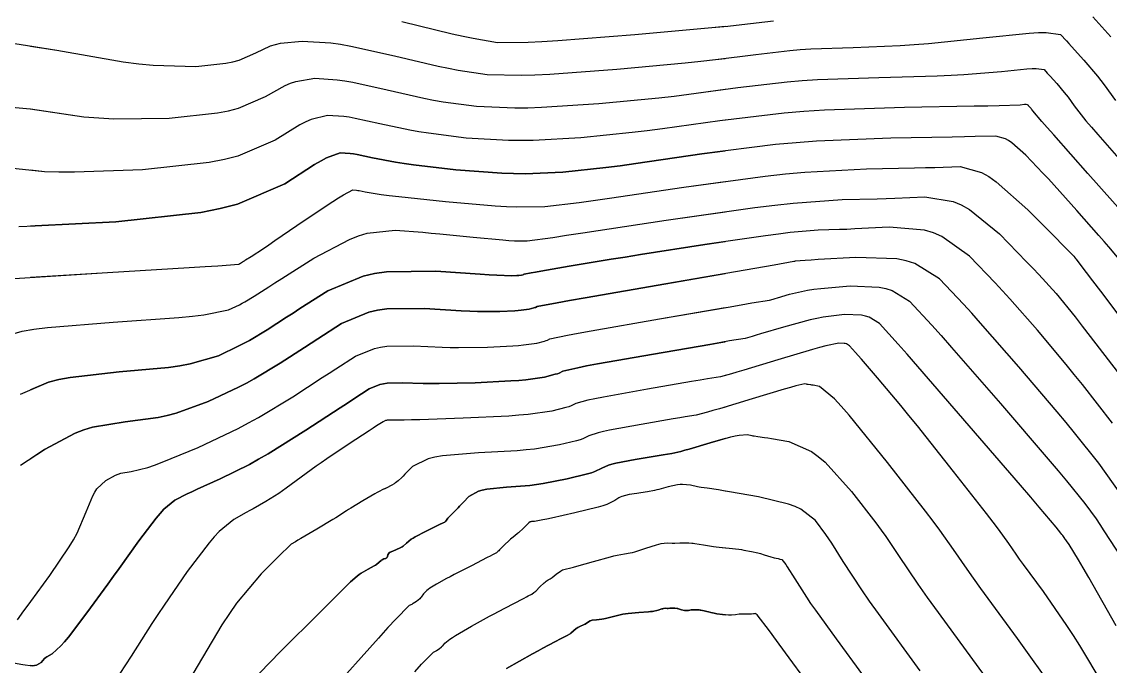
# Model space of a CAD drawing. Header units: metres. Extents: x 837117 to 838479, y 1189012 to 1191015.
# Drawn here: x 837824.3 to 837902.6, y 1190030.7 to 1190077 of the extents above; entities that cross this region are included whole.
import ezdxf

# ---------------------------------------------------------------- set-up
doc = ezdxf.new("R2010")
doc.units = ezdxf.units.M
doc.header["$LTSCALE"] = 0.3
doc.layers.add('COTAS 10', color=1, linetype='Continuous')
doc.layers.add('COTAS INT', color=252, linetype='Continuous')

msp = doc.modelspace()

# ---------------------------------------------------------------- linework, layer by layer
at = {"layer": 'COTAS 10'}
for points in [[(837824.923, 1190070.769), (837828.767, 1190070.205), (837829.849, 1190070.117), (837830.936, 1190070.059), (837834.899, 1190070.098), (837838.394, 1190070.479), (837839.185, 1190070.637), (837839.899, 1190070.817), (837841.841, 1190071.656), (837843.263, 1190072.457), (837843.65, 1190072.614), (837844.034, 1190072.742), (837845.394, 1190072.97), (837847.007, 1190072.868), (837847.549, 1190072.79), (837848.133, 1190072.689), (837850.59, 1190072.141), (837853.239, 1190071.539), (837853.944, 1190071.403), (837854.637, 1190071.281), (837857.037, 1190070.954), (837859.797, 1190070.839), (837860.717, 1190070.851), (837861.704, 1190070.882), (837865.83, 1190071.154), (837870.141, 1190071.57), (837871.244, 1190071.693), (837872.309, 1190071.819), (837875.83, 1190072.3), (837879.373, 1190072.716), (837880.452, 1190072.802), (837881.574, 1190072.875), (837885.98, 1190073.029), (837890.184, 1190073.138), (837891.178, 1190073.182), (837892.1, 1190073.232), (837894.814, 1190073.462), (837896.643, 1190073.647), (837897.005, 1190073.668), (837897.305, 1190073.676), (837897.868, 1190073.598), (837898.104, 1190073.343), (837898.197, 1190073.24), (837898.303, 1190073.123), (837898.788, 1190072.582), (837899.324, 1190071.952), (837899.462, 1190071.779), (837899.595, 1190071.607), (837900.038, 1190070.99), (837900.887, 1190069.918), (837901.276, 1190069.458), (837901.732, 1190068.928), (837903.934, 1190066.426)], [(837820.934, 1190071.14), (837824.899, 1190070.773), (837828.767, 1190070.205), (837829.849, 1190070.117), (837830.936, 1190070.059), (837834.899, 1190070.098), (837838.394, 1190070.479), (837839.185, 1190070.637), (837839.899, 1190070.817), (837841.841, 1190071.656), (837843.263, 1190072.457), (837843.65, 1190072.614), (837844.034, 1190072.742), (837845.394, 1190072.97), (837847.007, 1190072.868), (837847.549, 1190072.79), (837848.133, 1190072.689), (837850.59, 1190072.141), (837853.239, 1190071.539), (837853.944, 1190071.403), (837854.637, 1190071.281), (837857.037, 1190070.954), (837859.797, 1190070.839), (837860.717, 1190070.851), (837861.704, 1190070.882), (837865.83, 1190071.154), (837870.141, 1190071.57), (837871.244, 1190071.693), (837872.309, 1190071.819), (837874.923, 1190072.176)], [(837902.787, 1190048.158), (837900.632, 1190050.939), (837900.046, 1190051.673), (837899.464, 1190052.391), (837897.396, 1190054.853), (837895.406, 1190057.102), (837894.872, 1190057.687), (837894.345, 1190058.254), (837892.505, 1190060.166), (837890.527, 1190061.584), (837889.913, 1190061.841), (837889.271, 1190062.039), (837886.714, 1190062.263), (837884.262, 1190062.131), (837883.686, 1190062.104), (837883.154, 1190062.081), (837881.606, 1190062.035), (837879.59, 1190061.866), (837878.764, 1190061.766), (837877.822, 1190061.642), (837873.452, 1190061.005), (837868.835, 1190060.287), (837867.737, 1190060.113), (837866.717, 1190059.949), (837863.687, 1190059.446), (837861.658, 1190059.094), (837861.27, 1190059.025), (837860.957, 1190058.969), (837860.452, 1190058.872), (837860.415, 1190058.854), (837860.396, 1190058.848), (837860.374, 1190058.841), (837860.266, 1190058.814), (837860.08, 1190058.787), (837860.009, 1190058.781), (837859.93, 1190058.775), (837859.574, 1190058.758), (837858.485, 1190058.801), (837857.944, 1190058.834), (837857.298, 1190058.875), (837854.1, 1190059.098), (837850.55, 1190059.051), (837849.682, 1190058.922), (837848.863, 1190058.742), (837846.324, 1190057.674), (837844.309, 1190056.398), (837843.821, 1190056.086), (837843.363, 1190055.793), (837841.963, 1190054.887), (837840.693, 1190054.12), (837840.317, 1190053.915), (837839.93, 1190053.714), (837838.448, 1190053.013), (837836.411, 1190052.42), (837835.675, 1190052.286), (837834.865, 1190052.166), (837831.317, 1190051.843), (837827.774, 1190051.456), (837826.967, 1190051.296), (837826.234, 1190051.113), (837824.923, 1190050.559)], [(837824.217, 1190050.26), (837826.234, 1190051.113), (837826.967, 1190051.296), (837827.774, 1190051.456), (837831.317, 1190051.843), (837834.865, 1190052.166), (837835.675, 1190052.286), (837836.411, 1190052.42), (837838.448, 1190053.013), (837839.93, 1190053.714), (837840.317, 1190053.915), (837840.693, 1190054.12), (837841.963, 1190054.887), (837843.363, 1190055.793), (837843.821, 1190056.086), (837844.309, 1190056.398), (837846.324, 1190057.674), (837848.863, 1190058.742), (837849.682, 1190058.922), (837850.55, 1190059.051), (837854.1, 1190059.098), (837857.298, 1190058.875), (837857.944, 1190058.834), (837858.485, 1190058.801), (837859.574, 1190058.758), (837859.93, 1190058.775), (837860.009, 1190058.781), (837860.08, 1190058.787), (837860.266, 1190058.814), (837860.374, 1190058.841), (837860.396, 1190058.848), (837860.415, 1190058.854), (837860.452, 1190058.872), (837860.957, 1190058.969), (837861.27, 1190059.025), (837861.658, 1190059.094), (837863.687, 1190059.446), (837866.717, 1190059.949), (837867.737, 1190060.113), (837868.835, 1190060.287), (837873.452, 1190061.005), (837874.923, 1190061.219)], [(837898.681, 1190028.897), (837895.957, 1190032.665), (837893.326, 1190036.262), (837892.787, 1190037.011), (837892.33, 1190037.653), (837891.364, 1190039.076), (837890.373, 1190040.477), (837889.9, 1190041.105), (837889.341, 1190041.837), (837886.605, 1190045.345), (837883.847, 1190048.729), (837883.275, 1190049.383), (837882.785, 1190049.913), (837881.706, 1190050.808), (837881.255, 1190050.884), (837881.161, 1190050.9), (837881.081, 1190050.913), (837880.906, 1190050.939), (837880.814, 1190050.953), (837880.786, 1190050.958), (837880.757, 1190050.963), (837880.647, 1190050.987), (837879.996, 1190050.838), (837879.627, 1190050.734), (837879.176, 1190050.604), (837876.865, 1190049.909), (837874.516, 1190049.201), (837874.042, 1190049.062), (837873.644, 1190048.948), (837872.841, 1190048.745), (837872.049, 1190048.617), (837871.657, 1190048.552), (837871.191, 1190048.473), (837868.884, 1190048.077), (837866.606, 1190047.657), (837866.158, 1190047.562), (837865.788, 1190047.476), (837865.111, 1190047.244), (837864.69, 1190047.039), (837864.482, 1190046.971), (837864.234, 1190046.898), (837863.007, 1190046.592), (837861.209, 1190046.298), (837860.601, 1190046.233), (837859.945, 1190046.174), (837857.177, 1190046.022), (837854.575, 1190045.807), (837854.024, 1190045.709), (837853.545, 1190045.594), (837852.428, 1190045.042), (837851.878, 1190044.482), (837851.758, 1190044.362), (837851.651, 1190044.258), (837851.382, 1190044.009), (837851.205, 1190043.872), (837851.158, 1190043.839), (837851.111, 1190043.807), (837850.945, 1190043.708), (837850.79, 1190043.626), (837850.75, 1190043.604), (837850.712, 1190043.583), (837850.584, 1190043.514), (837850.483, 1190043.461), (837850.462, 1190043.451), (837850.443, 1190043.442), (837850.402, 1190043.428), (837850.369, 1190043.421), (837850.357, 1190043.417), (837850.343, 1190043.413), (837850.281, 1190043.393), (837850.016, 1190043.251), (837849.875, 1190043.17), (837849.703, 1190043.071), (837848.838, 1190042.566), (837847.976, 1190042.052), (837847.806, 1190041.949), (837847.667, 1190041.862), (837847.412, 1190041.687), (837847.088, 1190041.472), (837846.905, 1190041.36), (837846.682, 1190041.224), (837845.536, 1190040.543), (837844.394, 1190039.871), (837844.173, 1190039.74), (837843.992, 1190039.634), (837843.682, 1190039.451), (837843.325, 1190039.11), (837843.114, 1190038.904), (837842.856, 1190038.65), (837841.521, 1190037.326), (837839.763, 1190035.226), (837839.239, 1190034.482), (837838.698, 1190033.667), (837836.607, 1190030.136)], [(837874.923, 1190049.324), (837874.516, 1190049.201), (837874.042, 1190049.062), (837873.644, 1190048.948), (837872.841, 1190048.745), (837872.049, 1190048.617), (837871.657, 1190048.552), (837871.191, 1190048.473), (837868.884, 1190048.077), (837866.606, 1190047.657), (837866.158, 1190047.562), (837865.788, 1190047.476), (837865.111, 1190047.244), (837864.69, 1190047.039), (837864.482, 1190046.971), (837864.234, 1190046.898), (837863.007, 1190046.592), (837861.209, 1190046.298), (837860.601, 1190046.233), (837859.945, 1190046.174), (837857.177, 1190046.022), (837854.575, 1190045.807), (837854.024, 1190045.709), (837853.545, 1190045.594), (837852.428, 1190045.042), (837851.878, 1190044.482), (837851.758, 1190044.362), (837851.651, 1190044.258), (837851.382, 1190044.009), (837851.205, 1190043.872), (837851.158, 1190043.839), (837851.111, 1190043.807), (837850.945, 1190043.708), (837850.79, 1190043.626), (837850.75, 1190043.604), (837850.712, 1190043.583), (837850.584, 1190043.514), (837850.483, 1190043.461), (837850.462, 1190043.451), (837850.443, 1190043.442), (837850.402, 1190043.428), (837850.369, 1190043.421), (837850.357, 1190043.417), (837850.343, 1190043.413), (837850.281, 1190043.393), (837850.016, 1190043.251), (837849.875, 1190043.17), (837849.703, 1190043.071), (837848.838, 1190042.566), (837847.976, 1190042.052), (837847.806, 1190041.949), (837847.667, 1190041.862), (837847.412, 1190041.687), (837847.088, 1190041.472), (837846.905, 1190041.36), (837846.682, 1190041.224), (837845.536, 1190040.543), (837844.394, 1190039.871), (837844.173, 1190039.74), (837843.992, 1190039.634), (837843.682, 1190039.451), (837843.325, 1190039.11), (837843.114, 1190038.904), (837842.856, 1190038.65), (837841.521, 1190037.326), (837839.763, 1190035.226), (837839.239, 1190034.482), (837838.698, 1190033.667), (837836.607, 1190030.136)]]:
    msp.add_lwpolyline(points, dxfattribs=at)
at = {"layer": 'COTAS INT'}
for points in [[(837902.67, 1190075.956), (837901.383, 1190077.392)], [(837878.412, 1190077.068), (837876.122, 1190076.802), (837875.118, 1190076.702), (837873.953, 1190076.591), (837868.412, 1190076.095), (837862.889, 1190075.659), (837861.736, 1190075.586), (837860.746, 1190075.533), (837858.532, 1190075.517), (837856.777, 1190075.822), (837856.077, 1190075.973), (837855.284, 1190076.152), (837851.649, 1190077.04)], [(837874.923, 1190076.683), (837873.953, 1190076.591), (837868.412, 1190076.095), (837862.889, 1190075.659), (837861.736, 1190075.586), (837860.746, 1190075.533), (837858.532, 1190075.517), (837856.777, 1190075.822), (837856.077, 1190075.973), (837855.284, 1190076.152), (837851.649, 1190077.04)], [(837822.134, 1190075.734), (837826.817, 1190074.989), (837831.598, 1190074.164), (837832.725, 1190074.019), (837833.767, 1190073.911), (837836.817, 1190073.82), (837838.998, 1190074.059), (837839.491, 1190074.157), (837839.937, 1190074.269), (837841.149, 1190074.793), (837842.208, 1190075.298), (837842.557, 1190075.4), (837842.931, 1190075.484), (837844.484, 1190075.648), (837846.543, 1190075.519), (837847.236, 1190075.418), (837847.982, 1190075.29), (837851.12, 1190074.59), (837854.262, 1190073.846), (837855.011, 1190073.688), (837855.707, 1190073.552), (837857.785, 1190073.235), (837860.272, 1190073.186), (837861.226, 1190073.218), (837862.296, 1190073.271), (837867.121, 1190073.624), (837872.047, 1190074.081), (837873.181, 1190074.198), (837874.215, 1190074.31), (837874.923, 1190074.401)], [(837824.923, 1190075.29), (837826.817, 1190074.989), (837831.598, 1190074.164), (837832.725, 1190074.019), (837833.767, 1190073.911), (837836.817, 1190073.82), (837838.998, 1190074.059), (837839.491, 1190074.157), (837839.937, 1190074.269), (837841.149, 1190074.793), (837842.208, 1190075.298), (837842.557, 1190075.4), (837842.931, 1190075.484), (837844.484, 1190075.648), (837846.543, 1190075.519), (837847.236, 1190075.418), (837847.982, 1190075.29), (837851.12, 1190074.59), (837854.262, 1190073.846), (837855.011, 1190073.688), (837855.707, 1190073.552), (837857.785, 1190073.235), (837860.272, 1190073.186), (837861.226, 1190073.218), (837862.296, 1190073.271), (837867.121, 1190073.624), (837872.047, 1190074.081), (837873.181, 1190074.198), (837874.215, 1190074.31), (837877.121, 1190074.684), (837879.567, 1190074.971), (837880.312, 1190075.031), (837881.087, 1190075.081), (837884.129, 1190075.187), (837887.528, 1190075.322), (837888.528, 1190075.39), (837889.554, 1190075.472), (837893.471, 1190075.877), (837896.81, 1190076.214), (837897.472, 1190076.253), (837898.02, 1190076.268), (837899.048, 1190076.125), (837899.479, 1190075.66), (837899.65, 1190075.472), (837899.843, 1190075.257), (837900.729, 1190074.269), (837901.708, 1190073.119), (837901.959, 1190072.804), (837902.203, 1190072.489), (837903.012, 1190071.363)], [(837903.771, 1190063.019), (837901.032, 1190066.13), (837898.577, 1190068.892), (837898.102, 1190069.428), (837897.716, 1190069.865), (837897.065, 1190070.618), (837896.988, 1190070.725), (837896.964, 1190070.755), (837896.941, 1190070.785), (837896.848, 1190070.894), (837896.763, 1190070.988), (837896.745, 1190071.009), (837896.729, 1190071.027), (837896.688, 1190071.071), (837896.59, 1190071.084), (837896.538, 1190071.083), (837896.475, 1190071.079), (837896.158, 1190071.047), (837894.645, 1190070.992), (837893.828, 1190070.973), (837892.839, 1190070.953), (837887.831, 1190070.871), (837882.062, 1190070.669), (837880.592, 1190070.574), (837879.179, 1190070.462), (837874.538, 1190069.915), (837870.403, 1190069.327), (837869.308, 1190069.188), (837868.234, 1190069.06), (837864.538, 1190068.683), (837861.111, 1190068.494), (837860.207, 1190068.484), (837859.323, 1190068.492), (837856.29, 1190068.672), (837853.567, 1190069.011), (837852.878, 1190069.118), (837852.217, 1190069.232), (837850.061, 1190069.692), (837848.285, 1190070.088), (837847.862, 1190070.161), (837847.47, 1190070.218), (837846.304, 1190070.291), (837845.136, 1190070.001), (837844.743, 1190069.828), (837844.319, 1190069.616), (837842.533, 1190068.519), (837839.862, 1190067.365), (837838.879, 1190067.117), (837837.79, 1190066.9), (837832.982, 1190066.375), (837828.104, 1190066.207), (837826.973, 1190066.215), (837825.936, 1190066.246), (837824.923, 1190066.352)], [(837874.923, 1190069.96), (837874.538, 1190069.915), (837870.403, 1190069.327), (837869.308, 1190069.188), (837868.234, 1190069.06), (837864.538, 1190068.683), (837861.111, 1190068.494), (837860.207, 1190068.484), (837859.323, 1190068.492), (837856.29, 1190068.672), (837853.567, 1190069.011), (837852.878, 1190069.118), (837852.217, 1190069.232), (837850.061, 1190069.692), (837848.285, 1190070.088), (837847.862, 1190070.161), (837847.47, 1190070.218), (837846.304, 1190070.291), (837845.136, 1190070.001), (837844.743, 1190069.828), (837844.319, 1190069.616), (837842.533, 1190068.519), (837839.862, 1190067.365), (837838.879, 1190067.117), (837837.79, 1190066.9), (837832.982, 1190066.375), (837828.104, 1190066.207), (837826.973, 1190066.215), (837825.936, 1190066.246), (837822.982, 1190066.556)], [(837903.51, 1190059.675), (837902.534, 1190060.844), (837902.194, 1190061.24), (837901.825, 1190061.666), (837900.241, 1190063.463), (837898.593, 1190065.288), (837898.183, 1190065.732), (837897.794, 1190066.15), (837896.556, 1190067.436), (837895.554, 1190068.325), (837895.313, 1190068.491), (837895.089, 1190068.624), (837894.413, 1190068.815), (837892.904, 1190068.772), (837892.155, 1190068.757), (837891.262, 1190068.741), (837886.841, 1190068.67), (837881.497, 1190068.447), (837880.022, 1190068.335), (837878.549, 1190068.2), (837873.247, 1190067.531), (837868.496, 1190066.835), (837867.371, 1190066.683), (837866.328, 1190066.549), (837863.247, 1190066.213), (837860.519, 1190066.106), (837859.698, 1190066.117), (837858.848, 1190066.145), (837855.543, 1190066.391), (837852.498, 1190066.74), (837851.812, 1190066.833), (837851.194, 1190066.925), (837849.532, 1190067.243), (837848.436, 1190067.487), (837848.176, 1190067.532), (837847.934, 1190067.567), (837847.215, 1190067.612), (837846.239, 1190067.259), (837845.836, 1190067.043), (837845.374, 1190066.775), (837843.226, 1190065.383), (837839.824, 1190063.913), (837838.572, 1190063.597), (837837.187, 1190063.321), (837831.064, 1190062.653), (837825.273, 1190062.355), (837824.923, 1190062.342)], [(837824.096, 1190062.312), (837825.273, 1190062.355), (837831.064, 1190062.653), (837837.187, 1190063.321), (837838.572, 1190063.597), (837839.824, 1190063.913), (837843.226, 1190065.383), (837845.374, 1190066.775), (837845.836, 1190067.043), (837846.239, 1190067.259), (837847.215, 1190067.612), (837847.934, 1190067.567), (837848.176, 1190067.532), (837848.436, 1190067.487), (837849.532, 1190067.243), (837851.194, 1190066.925), (837851.812, 1190066.833), (837852.498, 1190066.74), (837855.543, 1190066.391), (837858.848, 1190066.145), (837859.698, 1190066.117), (837860.519, 1190066.106), (837863.247, 1190066.213), (837866.328, 1190066.549), (837867.371, 1190066.683), (837868.496, 1190066.835), (837873.247, 1190067.531), (837874.923, 1190067.743)], [(837824.923, 1190058.653), (837830.461, 1190059.008), (837836.36, 1190059.36), (837837.493, 1190059.431), (837838.41, 1190059.49), (837839.912, 1190059.605), (837839.996, 1190059.644), (837840.018, 1190059.656), (837840.039, 1190059.667), (837840.111, 1190059.711), (837840.26, 1190059.806), (837840.33, 1190059.85), (837840.412, 1190059.902), (837840.812, 1190060.155), (837841.691, 1190060.735), (837842.074, 1190060.993), (837842.519, 1190061.294), (837844.631, 1190062.734), (837846.694, 1190064.115), (837847.107, 1190064.379), (837847.451, 1190064.592), (837848.125, 1190064.934), (837848.397, 1190064.917), (837848.489, 1190064.904), (837848.588, 1190064.886), (837849.003, 1190064.794), (837850.172, 1190064.618), (837850.745, 1190064.548), (837851.428, 1190064.469), (837854.796, 1190064.109), (837858.373, 1190063.797), (837859.188, 1190063.749), (837859.926, 1190063.718), (837861.956, 1190063.743), (837864.421, 1190064.039), (837865.434, 1190064.179), (837866.59, 1190064.343), (837871.956, 1190065.147), (837877.804, 1190065.937), (837879.263, 1190066.093), (837880.653, 1190066.221), (837885.096, 1190066.458), (837888.559, 1190066.521), (837889.332, 1190066.54), (837890.023, 1190066.558), (837891.846, 1190066.631), (837893.379, 1190066.198), (837893.888, 1190065.898), (837894.432, 1190065.521), (837896.702, 1190063.507), (837898.735, 1190061.46), (837899.13, 1190061.061), (837899.452, 1190060.735), (837900.011, 1190060.165), (837900.087, 1190060.079), (837900.104, 1190060.059), (837900.121, 1190060.04), (837900.167, 1190059.985), (837900.91, 1190059.005), (837901.365, 1190058.404), (837901.928, 1190057.66), (837904.863, 1190053.781)], [(837823.368, 1190058.539), (837824.525, 1190058.627), (837830.461, 1190059.008), (837836.36, 1190059.36), (837837.493, 1190059.431), (837838.41, 1190059.49), (837839.912, 1190059.605), (837839.996, 1190059.644), (837840.018, 1190059.656), (837840.039, 1190059.667), (837840.111, 1190059.711), (837840.26, 1190059.806), (837840.33, 1190059.85), (837840.412, 1190059.902), (837840.812, 1190060.155), (837841.691, 1190060.735), (837842.074, 1190060.993), (837842.519, 1190061.294), (837844.631, 1190062.734), (837846.694, 1190064.115), (837847.107, 1190064.379), (837847.451, 1190064.592), (837848.125, 1190064.934), (837848.397, 1190064.917), (837848.489, 1190064.904), (837848.588, 1190064.886), (837849.003, 1190064.794), (837850.172, 1190064.618), (837850.745, 1190064.548), (837851.428, 1190064.469), (837854.796, 1190064.109), (837858.373, 1190063.797), (837859.188, 1190063.749), (837859.926, 1190063.718), (837861.956, 1190063.743), (837864.421, 1190064.039), (837865.434, 1190064.179), (837866.59, 1190064.343), (837871.956, 1190065.147), (837874.923, 1190065.548)], [(837824.923, 1190054.88), (837825.167, 1190054.918), (837826.149, 1190055.042), (837830.889, 1190055.425), (837835.613, 1190055.763), (837836.584, 1190055.859), (837837.41, 1190055.955), (837839.18, 1190056.309), (837839.963, 1190056.679), (837840.167, 1190056.786), (837840.366, 1190056.894), (837841.037, 1190057.299), (837842.082, 1190057.97), (837842.516, 1190058.246), (837843.013, 1190058.561), (837845.33, 1190060.026), (837847.887, 1190061.382), (837848.535, 1190061.63), (837849.157, 1190061.821), (837851.185, 1190062.05), (837853.174, 1190061.891), (837853.77, 1190061.838), (837854.387, 1190061.781), (837856.779, 1190061.546), (837858.91, 1190061.346), (837859.361, 1190061.312), (837859.752, 1190061.287), (837860.665, 1190061.272), (837862.515, 1190061.528), (837863.497, 1190061.674), (837864.684, 1190061.852), (837870.665, 1190062.763), (837877.058, 1190063.674), (837878.504, 1190063.851), (837879.809, 1190063.995), (837883.351, 1190064.247), (837885.857, 1190064.301), (837886.509, 1190064.322), (837887.142, 1190064.345), (837889.28, 1190064.447), (837891.334, 1190064.11), (837891.915, 1190063.855), (837892.501, 1190063.531), (837894.661, 1190061.779), (837896.62, 1190059.778), (837897.08, 1190059.297), (837897.503, 1190058.849), (837898.732, 1190057.492), (837900.109, 1190055.804), (837900.626, 1190055.146), (837901.202, 1190054.405), (837903.771, 1190051.041)], [(837822.492, 1190054.244), (837824.329, 1190054.786), (837825.167, 1190054.918), (837826.149, 1190055.042), (837830.889, 1190055.425), (837835.613, 1190055.763), (837836.584, 1190055.859), (837837.41, 1190055.955), (837839.18, 1190056.309), (837839.963, 1190056.679), (837840.167, 1190056.786), (837840.366, 1190056.894), (837841.037, 1190057.299), (837842.082, 1190057.97), (837842.516, 1190058.246), (837843.013, 1190058.561), (837845.33, 1190060.026), (837847.887, 1190061.382), (837848.535, 1190061.63), (837849.157, 1190061.821), (837851.185, 1190062.05), (837853.174, 1190061.891), (837853.77, 1190061.838), (837854.387, 1190061.781), (837856.779, 1190061.546), (837858.91, 1190061.346), (837859.361, 1190061.312), (837859.752, 1190061.287), (837860.665, 1190061.272), (837862.515, 1190061.528), (837863.497, 1190061.674), (837864.684, 1190061.852), (837870.665, 1190062.763), (837874.923, 1190063.37)], [(837903.402, 1190043.049), (837901.802, 1190045.275), (837900.063, 1190047.474), (837899.466, 1190048.2), (837898.818, 1190048.978), (837896.061, 1190052.213), (837893.309, 1190055.356), (837892.664, 1190056.076), (837892.07, 1190056.731), (837890.349, 1190058.553), (837888.579, 1190059.639), (837887.955, 1190059.83), (837887.272, 1190059.972), (837884.32, 1190060.09), (837881.626, 1190059.928), (837881.105, 1190059.896), (837880.682, 1190059.868), (837879.967, 1190059.811), (837879.903, 1190059.791), (837879.89, 1190059.788), (837879.86, 1190059.779), (837878.443, 1190059.535), (837870.646, 1190058.192), (837864.839, 1190057.184), (837863.727, 1190056.987), (837862.831, 1190056.827), (837861.384, 1190056.546), (837861.27, 1190056.491), (837861.214, 1190056.473), (837861.146, 1190056.453), (837860.814, 1190056.37), (837860.245, 1190056.287), (837860.028, 1190056.268), (837859.785, 1190056.25), (837858.696, 1190056.197), (837857.103, 1190056.204), (837856.543, 1190056.224), (837855.931, 1190056.252), (837853.291, 1190056.417), (837850.564, 1190056.38), (837849.897, 1190056.281), (837849.269, 1190056.143), (837847.319, 1190055.323), (837845.605, 1190054.234), (837845.126, 1190053.926), (837844.645, 1190053.616), (837842.889, 1190052.475), (837841.019, 1190051.347), (837840.466, 1190051.045), (837839.898, 1190050.749), (837837.716, 1190049.717), (837835.412, 1190048.885), (837834.766, 1190048.714), (837834.117, 1190048.569), (837831.745, 1190048.26), (837829.399, 1190047.871), (837828.766, 1190047.675), (837828.14, 1190047.441), (837825.942, 1190046.277), (837824.923, 1190045.607)], [(837824.211, 1190045.139), (837825.942, 1190046.277), (837828.14, 1190047.441), (837828.766, 1190047.675), (837829.399, 1190047.871), (837831.745, 1190048.26), (837834.117, 1190048.569), (837834.766, 1190048.714), (837835.412, 1190048.885), (837837.716, 1190049.717), (837839.898, 1190050.749), (837840.466, 1190051.045), (837841.019, 1190051.347), (837842.889, 1190052.475), (837844.645, 1190053.616), (837845.126, 1190053.926), (837845.605, 1190054.234), (837847.319, 1190055.323), (837849.269, 1190056.143), (837849.897, 1190056.281), (837850.564, 1190056.38), (837853.291, 1190056.417), (837855.931, 1190056.252), (837856.543, 1190056.224), (837857.103, 1190056.204), (837858.696, 1190056.197), (837859.785, 1190056.25), (837860.028, 1190056.268), (837860.245, 1190056.287), (837860.814, 1190056.37), (837861.146, 1190056.453), (837861.214, 1190056.473), (837861.27, 1190056.491), (837861.384, 1190056.546), (837862.831, 1190056.827), (837863.727, 1190056.987), (837864.839, 1190057.184), (837870.646, 1190058.192), (837874.923, 1190058.929)], [(837824.923, 1190035.298), (837824.958, 1190035.345), (837826.313, 1190037.202), (837827.715, 1190039.27), (837828.018, 1190039.779), (837828.284, 1190040.262), (837828.94, 1190041.775), (837829.408, 1190042.936), (837829.556, 1190043.196), (837829.711, 1190043.429), (837830.34, 1190044.05), (837831.036, 1190044.419), (837831.233, 1190044.493), (837831.433, 1190044.555), (837832.173, 1190044.678), (837833.37, 1190044.972), (837833.857, 1190045.142), (837834.413, 1190045.35), (837836.984, 1190046.422), (837839.865, 1190047.784), (837840.616, 1190048.175), (837841.346, 1190048.573), (837843.815, 1190050.063), (837845.926, 1190051.44), (837846.431, 1190051.767), (837846.902, 1190052.07), (837848.313, 1190052.972), (837849.674, 1190053.544), (837850.112, 1190053.64), (837850.578, 1190053.709), (837852.481, 1190053.735), (837854.563, 1190053.628), (837855.142, 1190053.614), (837855.721, 1190053.607), (837857.818, 1190053.636), (837859.641, 1190053.725), (837860.047, 1190053.755), (837860.409, 1190053.787), (837861.363, 1190053.925), (837861.918, 1190054.064), (837862.031, 1190054.097), (837862.125, 1190054.128), (837862.316, 1190054.221), (837863.57, 1190054.489), (837864.335, 1190054.631), (837865.281, 1190054.802), (837870.205, 1190055.663), (837875.132, 1190056.512), (837876.078, 1190056.674), (837876.845, 1190056.806), (837878.105, 1190057.021), (837878.376, 1190057.092), (837878.518, 1190057.134), (837878.689, 1190057.184), (837879.549, 1190057.445), (837880.857, 1190057.73), (837881.31, 1190057.797), (837881.803, 1190057.858), (837883.912, 1190058.032), (837886.008, 1190057.949), (837886.492, 1190057.847), (837886.936, 1190057.712), (837888.193, 1190056.941), (837889.795, 1190055.207), (837890.456, 1190054.465), (837891.211, 1190053.61), (837894.726, 1190049.573), (837898.173, 1190045.565), (837898.886, 1190044.728), (837899.494, 1190044.008), (837900.817, 1190042.393), (837901.61, 1190041.278), (837901.884, 1190040.874), (837902.181, 1190040.429), (837903.449, 1190038.479)], [(837823.987, 1190034.007), (837824.454, 1190034.652), (837824.684, 1190034.969), (837824.958, 1190035.345), (837826.313, 1190037.202), (837827.715, 1190039.27), (837828.018, 1190039.779), (837828.284, 1190040.262), (837828.94, 1190041.775), (837829.408, 1190042.936), (837829.556, 1190043.196), (837829.711, 1190043.429), (837830.34, 1190044.05), (837831.036, 1190044.419), (837831.233, 1190044.493), (837831.433, 1190044.555), (837832.173, 1190044.678), (837833.37, 1190044.972), (837833.857, 1190045.142), (837834.413, 1190045.35), (837836.984, 1190046.422), (837839.865, 1190047.784), (837840.616, 1190048.175), (837841.346, 1190048.573), (837843.815, 1190050.063), (837845.926, 1190051.44), (837846.431, 1190051.767), (837846.902, 1190052.07), (837848.313, 1190052.972), (837849.674, 1190053.544), (837850.112, 1190053.64), (837850.578, 1190053.709), (837852.481, 1190053.735), (837854.563, 1190053.628), (837855.142, 1190053.614), (837855.721, 1190053.607), (837857.818, 1190053.636), (837859.641, 1190053.725), (837860.047, 1190053.755), (837860.409, 1190053.787), (837861.363, 1190053.925), (837861.918, 1190054.064), (837862.031, 1190054.097), (837862.125, 1190054.128), (837862.316, 1190054.221), (837863.57, 1190054.489), (837864.335, 1190054.631), (837865.281, 1190054.802), (837870.205, 1190055.663), (837874.923, 1190056.476)], [(837903.072, 1190033.592), (837901.089, 1190037.061), (837900.689, 1190037.752), (837900.354, 1190038.326), (837899.683, 1190039.425), (837899.477, 1190039.707), (837899.435, 1190039.766), (837899.399, 1190039.816), (837899.323, 1190039.928), (837899.214, 1190040.078), (837899.157, 1190040.152), (837899.088, 1190040.241), (837898.744, 1190040.682), (837897.529, 1190042.124), (837896.913, 1190042.845), (837896.174, 1190043.705), (837892.494, 1190047.971), (837888.782, 1190052.247), (837888.024, 1190053.114), (837887.382, 1190053.843), (837886.036, 1190055.328), (837885.293, 1190055.785), (837885.03, 1190055.865), (837884.743, 1190055.925), (837883.503, 1190055.974), (837881.981, 1190055.787), (837881.516, 1190055.698), (837881.033, 1190055.593), (837879.132, 1190055.079), (837877.475, 1190054.577), (837877.145, 1190054.48), (837876.872, 1190054.4), (837876.35, 1190054.262), (837875.246, 1190054.076), (837874.605, 1190053.967), (837873.818, 1190053.832), (837869.765, 1190053.135), (837865.723, 1190052.42), (837864.942, 1190052.275), (837864.309, 1190052.151), (837863.247, 1190051.895), (837862.98, 1190051.765), (837862.848, 1190051.722), (837862.69, 1190051.675), (837861.911, 1190051.481), (837860.574, 1190051.287), (837860.065, 1190051.242), (837859.496, 1190051.199), (837856.94, 1190051.075), (837854.338, 1190051.009), (837853.74, 1190051.004), (837853.196, 1190051.004), (837851.671, 1190051.053), (837850.592, 1190051.039), (837850.328, 1190050.999), (837850.079, 1190050.945), (837849.307, 1190050.62), (837848.198, 1190049.907), (837847.736, 1190049.607), (837847.208, 1190049.263), (837844.741, 1190047.651), (837842.03, 1190045.956), (837841.348, 1190045.561), (837840.695, 1190045.197), (837838.582, 1190044.148), (837836.913, 1190043.403), (837836.539, 1190043.231), (837836.204, 1190043.074), (837835.312, 1190042.63), (837834.526, 1190041.969), (837834.258, 1190041.675), (837833.967, 1190041.333), (837832.73, 1190039.696), (837831.317, 1190037.714), (837830.914, 1190037.155), (837830.506, 1190036.591), (837828.991, 1190034.513), (837827.665, 1190032.781), (837827.376, 1190032.434), (837827.122, 1190032.144), (837826.485, 1190031.577), (837826.111, 1190031.365), (837826.021, 1190031.299), (837825.938, 1190031.23), (837825.688, 1190030.955), (837825.36, 1190030.752), (837825.227, 1190030.728), (837825.076, 1190030.718), (837824.923, 1190030.736)], [(837823.703, 1190030.913), (837824.378, 1190030.8), (837825.076, 1190030.718), (837825.227, 1190030.728), (837825.36, 1190030.752), (837825.688, 1190030.955), (837825.938, 1190031.23), (837826.021, 1190031.299), (837826.111, 1190031.365), (837826.485, 1190031.577), (837827.122, 1190032.144), (837827.376, 1190032.434), (837827.665, 1190032.781), (837828.991, 1190034.513), (837830.506, 1190036.591), (837830.914, 1190037.155), (837831.317, 1190037.714), (837832.73, 1190039.696), (837833.967, 1190041.333), (837834.258, 1190041.675), (837834.526, 1190041.969), (837835.312, 1190042.63), (837836.204, 1190043.074), (837836.539, 1190043.231), (837836.913, 1190043.403), (837838.582, 1190044.148), (837840.695, 1190045.197), (837841.348, 1190045.561), (837842.03, 1190045.956), (837844.741, 1190047.651), (837847.208, 1190049.263), (837847.736, 1190049.607), (837848.198, 1190049.907), (837849.307, 1190050.62), (837850.079, 1190050.945), (837850.328, 1190050.999), (837850.592, 1190051.039), (837851.671, 1190051.053), (837853.196, 1190051.004), (837853.74, 1190051.004), (837854.338, 1190051.009), (837856.94, 1190051.075), (837859.496, 1190051.199), (837860.065, 1190051.242), (837860.574, 1190051.287), (837861.911, 1190051.481), (837862.69, 1190051.675), (837862.848, 1190051.722), (837862.98, 1190051.765), (837863.247, 1190051.895), (837864.309, 1190052.151), (837864.942, 1190052.275), (837865.723, 1190052.42), (837869.765, 1190053.135), (837873.818, 1190053.832), (837874.605, 1190053.967), (837874.923, 1190054.021)], [(837902.117, 1190029.364), (837900.449, 1190032.163), (837899.984, 1190032.896), (837899.518, 1190033.611), (837897.82, 1190036.045), (837896.402, 1190037.985), (837896.111, 1190038.388), (837895.865, 1190038.734), (837895.344, 1190039.502), (837894.591, 1190040.535), (837894.198, 1190041.048), (837893.725, 1190041.66), (837891.352, 1190044.691), (837888.753, 1190047.96), (837888.138, 1190048.722), (837887.568, 1190049.421), (837885.884, 1190051.432), (837884.732, 1190052.759), (837884.497, 1190053.028), (837884.298, 1190053.255), (837883.88, 1190053.716), (837883.649, 1190053.857), (837883.568, 1190053.882), (837883.479, 1190053.901), (837883.094, 1190053.916), (837882.158, 1190053.716), (837881.722, 1190053.599), (837881.208, 1190053.455), (837878.715, 1190052.713), (837876.261, 1190051.97), (837875.773, 1190051.826), (837875.368, 1190051.708), (837874.596, 1190051.503), (837873.647, 1190051.347), (837873.131, 1190051.259), (837872.504, 1190051.152), (837869.325, 1190050.606), (837866.164, 1190050.039), (837865.55, 1190049.918), (837865.049, 1190049.814), (837864.179, 1190049.569), (837863.835, 1190049.402), (837863.665, 1190049.347), (837863.462, 1190049.287), (837862.459, 1190049.036), (837860.739, 1190048.787), (837860.084, 1190048.729), (837859.352, 1190048.674), (837856.062, 1190048.514), (837852.956, 1190048.412), (837852.339, 1190048.394), (837851.828, 1190048.381), (837850.861, 1190048.371), (837850.606, 1190048.368), (837850.543, 1190048.359), (837850.484, 1190048.346), (837850.302, 1190048.269), (837849.83, 1190047.963), (837849.589, 1190047.806), (837849.299, 1190047.617), (837847.856, 1190046.672), (837846.246, 1190045.594), (837845.853, 1190045.321), (837845.481, 1190045.059), (837843.34, 1190043.475), (837843.073, 1190043.29), (837842.808, 1190043.112), (837841.872, 1190042.532), (837840.959, 1190042.011), (837840.708, 1190041.87), (837840.458, 1190041.731), (837839.563, 1190041.24), (837838.508, 1190040.373), (837838.158, 1190039.997), (837837.782, 1190039.562), (837836.213, 1190037.498), (837834.54, 1190035.073), (837834.098, 1190034.409), (837833.666, 1190033.749), (837832.18, 1190031.393), (837830.947, 1190029.536)], [(837874.923, 1190051.59), (837874.596, 1190051.503), (837873.647, 1190051.347), (837873.131, 1190051.259), (837872.504, 1190051.152), (837869.325, 1190050.606), (837866.164, 1190050.039), (837865.55, 1190049.918), (837865.049, 1190049.814), (837864.179, 1190049.569), (837863.835, 1190049.402), (837863.665, 1190049.347), (837863.462, 1190049.287), (837862.459, 1190049.036), (837860.739, 1190048.787), (837860.084, 1190048.729), (837859.352, 1190048.674), (837856.062, 1190048.514), (837852.956, 1190048.412), (837852.339, 1190048.394), (837851.828, 1190048.381), (837850.861, 1190048.371), (837850.606, 1190048.368), (837850.543, 1190048.359), (837850.484, 1190048.346), (837850.302, 1190048.269), (837849.83, 1190047.963), (837849.589, 1190047.806), (837849.299, 1190047.617), (837847.856, 1190046.672), (837846.246, 1190045.594), (837845.853, 1190045.321), (837845.481, 1190045.059), (837843.34, 1190043.475), (837843.073, 1190043.29), (837842.808, 1190043.112), (837841.872, 1190042.532), (837840.959, 1190042.011), (837840.708, 1190041.87), (837840.458, 1190041.731), (837839.563, 1190041.24), (837838.508, 1190040.373), (837838.158, 1190039.997), (837837.782, 1190039.562), (837836.213, 1190037.498), (837834.54, 1190035.073), (837834.098, 1190034.409), (837833.666, 1190033.749), (837832.18, 1190031.393), (837830.947, 1190029.536)], [(837839.962, 1190028.702), (837842.893, 1190031.716), (837845.794, 1190034.597), (837846.389, 1190035.187), (837846.893, 1190035.687), (837847.959, 1190036.742), (837848.443, 1190037.168), (837848.579, 1190037.271), (837848.716, 1190037.368), (837849.22, 1190037.663), (837849.655, 1190037.895), (837849.749, 1190037.951), (837849.831, 1190038.004), (837850.033, 1190038.168), (837850.16, 1190038.29), (837850.195, 1190038.316), (837850.231, 1190038.339), (837850.36, 1190038.396), (837850.472, 1190038.431), (837850.496, 1190038.439), (837850.518, 1190038.447), (837850.571, 1190038.474), (837850.604, 1190038.522), (837850.613, 1190038.544), (837850.622, 1190038.569), (837850.651, 1190038.692), (837850.753, 1190038.838), (837850.809, 1190038.877), (837850.875, 1190038.917), (837851.212, 1190039.057), (837851.583, 1190039.215), (837851.671, 1190039.265), (837851.753, 1190039.318), (837851.995, 1190039.535), (837852.325, 1190039.807), (837852.462, 1190039.896), (837852.62, 1190039.99), (837853.355, 1190040.379), (837854.076, 1190040.732), (837854.225, 1190040.804), (837854.353, 1190040.864), (837854.629, 1190040.991), (837854.746, 1190041.053), (837854.773, 1190041.074), (837854.798, 1190041.096), (837854.869, 1190041.187), (837854.975, 1190041.33), (837855.023, 1190041.384), (837855.078, 1190041.444), (837855.34, 1190041.714), (837855.602, 1190041.976), (837855.657, 1190042.032), (837855.704, 1190042.079), (837855.81, 1190042.189), (837855.944, 1190042.331), (837856.01, 1190042.399), (837856.088, 1190042.48), (837856.471, 1190042.877), (837857.17, 1190043.273), (837857.446, 1190043.353), (837857.759, 1190043.421), (837859.188, 1190043.561), (837860.87, 1190043.686), (837861.342, 1190043.745), (837861.817, 1190043.813), (837863.556, 1190044.147), (837865.006, 1190044.509), (837865.299, 1190044.596), (837865.546, 1190044.676), (837866.043, 1190044.918), (837866.527, 1190045.138), (837866.765, 1190045.205), (837867.048, 1190045.275), (837868.444, 1190045.549), (837869.877, 1190045.793), (837870.183, 1190045.844), (837870.45, 1190045.888), (837871.087, 1190045.986), (837871.741, 1190046.134), (837872.018, 1190046.209), (837872.338, 1190046.299), (837873.842, 1190046.746), (837875.336, 1190047.169), (837875.65, 1190047.243), (837875.919, 1190047.299), (837876.532, 1190047.345), (837876.844, 1190047.278), (837876.924, 1190047.263), (837877.002, 1190047.249), (837877.263, 1190047.211), (837877.757, 1190047.137), (837877.982, 1190047.1), (837878.245, 1190047.056), (837879.516, 1190046.84), (837881.131, 1190046.13), (837881.613, 1190045.776), (837882.108, 1190045.353), (837884.02, 1190043.253), (837885.757, 1190040.997), (837886.142, 1190040.476), (837886.486, 1190039.999), (837887.385, 1190038.65), (837888.796, 1190036.571), (837889.463, 1190035.634), (837890.251, 1190034.54), (837894.094, 1190029.285)], [(837874.923, 1190047.052), (837873.842, 1190046.746), (837872.338, 1190046.299), (837872.018, 1190046.209), (837871.741, 1190046.134), (837871.087, 1190045.986), (837870.45, 1190045.888), (837870.183, 1190045.844), (837869.877, 1190045.793), (837868.444, 1190045.549), (837867.048, 1190045.275), (837866.765, 1190045.205), (837866.527, 1190045.138), (837866.043, 1190044.918), (837865.546, 1190044.676), (837865.299, 1190044.596), (837865.006, 1190044.509), (837863.556, 1190044.147), (837861.817, 1190043.813), (837861.342, 1190043.745), (837860.87, 1190043.686), (837859.188, 1190043.561), (837857.759, 1190043.421), (837857.446, 1190043.353), (837857.17, 1190043.273), (837856.471, 1190042.877), (837856.088, 1190042.48), (837856.01, 1190042.399), (837855.944, 1190042.331), (837855.81, 1190042.189), (837855.704, 1190042.079), (837855.657, 1190042.032), (837855.602, 1190041.976), (837855.34, 1190041.714), (837855.078, 1190041.444), (837855.023, 1190041.384), (837854.975, 1190041.33), (837854.869, 1190041.187), (837854.798, 1190041.096), (837854.773, 1190041.074), (837854.746, 1190041.053), (837854.629, 1190040.991), (837854.353, 1190040.864), (837854.225, 1190040.804), (837854.076, 1190040.732), (837853.355, 1190040.379), (837852.62, 1190039.99), (837852.462, 1190039.896), (837852.325, 1190039.807), (837851.995, 1190039.535), (837851.753, 1190039.318), (837851.671, 1190039.265), (837851.583, 1190039.215), (837851.212, 1190039.057), (837850.875, 1190038.917), (837850.809, 1190038.877), (837850.753, 1190038.838), (837850.651, 1190038.692), (837850.622, 1190038.569), (837850.613, 1190038.544), (837850.604, 1190038.522), (837850.571, 1190038.474), (837850.518, 1190038.447), (837850.496, 1190038.439), (837850.472, 1190038.431), (837850.36, 1190038.396), (837850.231, 1190038.339), (837850.195, 1190038.316), (837850.16, 1190038.29), (837850.033, 1190038.168), (837849.831, 1190038.004), (837849.749, 1190037.951), (837849.655, 1190037.895), (837849.22, 1190037.663), (837848.716, 1190037.368), (837848.579, 1190037.271), (837848.443, 1190037.168), (837847.959, 1190036.742), (837846.893, 1190035.687), (837846.389, 1190035.187), (837845.794, 1190034.597), (837842.893, 1190031.716), (837839.962, 1190028.702)], [(837874.923, 1190043.28), (837874.802, 1190043.3), (837874.432, 1190043.36), (837873.619, 1190043.483), (837873.19, 1190043.546), (837873.062, 1190043.568), (837872.93, 1190043.593), (837872.416, 1190043.702), (837871.843, 1190043.76), (837871.672, 1190043.752), (837871.497, 1190043.734), (837870.82, 1190043.583), (837870.16, 1190043.397), (837869.995, 1190043.356), (837869.837, 1190043.319), (837869.332, 1190043.227), (837868.851, 1190043.158), (837868.709, 1190043.136), (837868.563, 1190043.113), (837868.003, 1190043.02), (837867.49, 1190042.893), (837867.373, 1190042.849), (837867.267, 1190042.8), (837866.975, 1190042.592), (837866.401, 1190042.314), (837866.117, 1190042.22), (837865.778, 1190042.121), (837864.104, 1190041.703), (837862.425, 1190041.329), (837862.083, 1190041.257), (837861.795, 1190041.198), (837861.198, 1190041.101), (837860.985, 1190041.08), (837860.939, 1190041.07), (837860.898, 1190041.058), (837860.794, 1190040.999), (837860.737, 1190040.94), (837860.725, 1190040.928), (837860.715, 1190040.917), (837860.695, 1190040.896), (837860.638, 1190040.838), (837860.604, 1190040.805), (837860.564, 1190040.764), (837860.353, 1190040.555), (837860.109, 1190040.324), (837860.047, 1190040.269), (837859.986, 1190040.218), (837859.788, 1190040.07), (837859.56, 1190039.892), (837859.481, 1190039.822), (837859.395, 1190039.743), (837859.027, 1190039.386), (837858.691, 1190039.051), (837858.625, 1190038.986), (837858.571, 1190038.933), (837858.475, 1190038.845), (837858.185, 1190038.696), (837858.01, 1190038.606), (837857.792, 1190038.494), (837856.662, 1190037.911), (837855.424, 1190037.268), (837855.139, 1190037.118), (837854.879, 1190036.98), (837854.147, 1190036.584), (837853.659, 1190036.283), (837853.553, 1190036.205), (837853.459, 1190036.13), (837853.224, 1190035.877), (837853.051, 1190035.65), (837852.997, 1190035.592), (837852.939, 1190035.535), (837852.71, 1190035.345), (837852.479, 1190035.192), (837852.421, 1190035.159), (837852.365, 1190035.13), (837852.188, 1190035.059), (837851.212, 1190034.067), (837850.653, 1190033.457), (837849.969, 1190032.702), (837846.458, 1190028.768)], [(837888.947, 1190030.36), (837885.96, 1190034.467), (837885.318, 1190035.37), (837884.758, 1190036.172), (837883.405, 1190038.224), (837882.6, 1190039.521), (837882.385, 1190039.846), (837882.173, 1190040.157), (837881.435, 1190041.161), (837880.369, 1190041.976), (837879.95, 1190042.169), (837879.478, 1190042.347), (837877.326, 1190042.872), (837875.236, 1190043.228), (837874.802, 1190043.3), (837874.432, 1190043.36), (837873.619, 1190043.483), (837873.19, 1190043.546), (837873.062, 1190043.568), (837872.93, 1190043.593), (837872.416, 1190043.702), (837871.843, 1190043.76), (837871.672, 1190043.752), (837871.497, 1190043.734), (837870.82, 1190043.583), (837870.16, 1190043.397), (837869.995, 1190043.356), (837869.837, 1190043.319), (837869.332, 1190043.227), (837868.851, 1190043.158), (837868.709, 1190043.136), (837868.563, 1190043.113), (837868.003, 1190043.02), (837867.49, 1190042.893), (837867.373, 1190042.849), (837867.267, 1190042.8), (837866.975, 1190042.592), (837866.401, 1190042.314), (837866.117, 1190042.22), (837865.778, 1190042.121), (837864.104, 1190041.703), (837862.425, 1190041.329), (837862.083, 1190041.257), (837861.795, 1190041.198), (837861.198, 1190041.101), (837860.985, 1190041.08), (837860.939, 1190041.07), (837860.898, 1190041.058), (837860.794, 1190040.999), (837860.737, 1190040.94), (837860.725, 1190040.928), (837860.715, 1190040.917), (837860.695, 1190040.896), (837860.638, 1190040.838), (837860.604, 1190040.805), (837860.564, 1190040.764), (837860.353, 1190040.555), (837860.109, 1190040.324), (837860.047, 1190040.269), (837859.986, 1190040.218), (837859.788, 1190040.07), (837859.56, 1190039.892), (837859.481, 1190039.822), (837859.395, 1190039.743), (837859.027, 1190039.386), (837858.691, 1190039.051), (837858.625, 1190038.986), (837858.571, 1190038.933), (837858.475, 1190038.845), (837858.185, 1190038.696), (837858.01, 1190038.606), (837857.792, 1190038.494), (837856.662, 1190037.911), (837855.424, 1190037.268), (837855.139, 1190037.118), (837854.879, 1190036.98), (837854.147, 1190036.584), (837853.659, 1190036.283), (837853.553, 1190036.205), (837853.459, 1190036.13), (837853.224, 1190035.877), (837853.051, 1190035.65), (837852.997, 1190035.592), (837852.939, 1190035.535), (837852.71, 1190035.345), (837852.479, 1190035.192), (837852.421, 1190035.159), (837852.365, 1190035.13), (837852.188, 1190035.059), (837851.212, 1190034.067), (837850.653, 1190033.457), (837849.969, 1190032.702), (837846.458, 1190028.768)], [(837852.581, 1190030.275), (837853.077, 1190030.817), (837853.932, 1190031.697), (837854.07, 1190031.753), (837854.112, 1190031.775), (837854.157, 1190031.801), (837854.337, 1190031.92), (837854.515, 1190032.067), (837854.56, 1190032.112), (837854.602, 1190032.157), (837854.736, 1190032.333), (837855.104, 1190032.632), (837855.294, 1190032.756), (837855.522, 1190032.897), (837856.661, 1190033.554), (837857.965, 1190034.272), (837858.297, 1190034.452), (837858.616, 1190034.623), (837859.663, 1190035.174), (837860.457, 1190035.583), (837860.616, 1190035.664), (837860.75, 1190035.733), (837861.015, 1190035.865), (837861.161, 1190035.971), (837861.22, 1190036.022), (837861.286, 1190036.083), (837861.593, 1190036.38), (837861.902, 1190036.677), (837861.97, 1190036.737), (837862.03, 1190036.787), (837862.185, 1190036.887), (837862.338, 1190036.972), (837862.398, 1190037.013), (837862.465, 1190037.061), (837862.767, 1190037.296), (837863.079, 1190037.524), (837863.151, 1190037.568), (837863.218, 1190037.604), (837863.407, 1190037.663), (837863.811, 1190037.748), (837864.012, 1190037.8), (837864.252, 1190037.865), (837865.44, 1190038.203), (837866.66, 1190038.542), (837866.919, 1190038.608), (837867.144, 1190038.661), (837867.672, 1190038.753), (837868.093, 1190038.825), (837868.25, 1190038.865), (837868.425, 1190038.915), (837869.202, 1190039.168), (837869.983, 1190039.416), (837870.16, 1190039.462), (837870.321, 1190039.498), (837870.758, 1190039.544), (837871.097, 1190039.533), (837871.195, 1190039.532), (837871.295, 1190039.533), (837871.67, 1190039.543), (837872.001, 1190039.556), (837872.073, 1190039.559), (837872.137, 1190039.56), (837872.296, 1190039.561), (837872.521, 1190039.535), (837872.626, 1190039.52), (837872.75, 1190039.501), (837873.351, 1190039.404), (837874.077, 1190039.294), (837874.279, 1190039.267), (837874.482, 1190039.242), (837874.923, 1190039.195)], [(837852.581, 1190030.275), (837853.077, 1190030.817), (837853.932, 1190031.697), (837854.07, 1190031.753), (837854.112, 1190031.775), (837854.157, 1190031.801), (837854.337, 1190031.92), (837854.515, 1190032.067), (837854.56, 1190032.112), (837854.602, 1190032.157), (837854.736, 1190032.333), (837855.104, 1190032.632), (837855.294, 1190032.756), (837855.522, 1190032.897), (837856.661, 1190033.554), (837857.965, 1190034.272), (837858.297, 1190034.452), (837858.616, 1190034.623), (837859.663, 1190035.174), (837860.457, 1190035.583), (837860.616, 1190035.664), (837860.75, 1190035.733), (837861.015, 1190035.865), (837861.161, 1190035.971), (837861.22, 1190036.022), (837861.286, 1190036.083), (837861.593, 1190036.38), (837861.902, 1190036.677), (837861.97, 1190036.737), (837862.03, 1190036.787), (837862.185, 1190036.887), (837862.338, 1190036.972), (837862.398, 1190037.013), (837862.465, 1190037.061), (837862.767, 1190037.296), (837863.079, 1190037.524), (837863.151, 1190037.568), (837863.218, 1190037.604), (837863.407, 1190037.663), (837863.811, 1190037.748), (837864.012, 1190037.8), (837864.252, 1190037.865), (837865.44, 1190038.203), (837866.66, 1190038.542), (837866.919, 1190038.608), (837867.144, 1190038.661), (837867.672, 1190038.753), (837868.093, 1190038.825), (837868.25, 1190038.865), (837868.425, 1190038.915), (837869.202, 1190039.168), (837869.983, 1190039.416), (837870.16, 1190039.462), (837870.321, 1190039.498), (837870.758, 1190039.544), (837871.097, 1190039.533), (837871.195, 1190039.532), (837871.295, 1190039.533), (837871.67, 1190039.543), (837872.001, 1190039.556), (837872.073, 1190039.559), (837872.137, 1190039.56), (837872.296, 1190039.561), (837872.521, 1190039.535), (837872.626, 1190039.52), (837872.75, 1190039.501), (837873.351, 1190039.404), (837874.077, 1190039.294), (837874.279, 1190039.267), (837874.482, 1190039.242), (837875.221, 1190039.164), (837875.917, 1190039.088), (837876.093, 1190039.064), (837876.262, 1190039.039), (837876.815, 1190038.936), (837877.264, 1190038.83), (837877.368, 1190038.803), (837877.463, 1190038.776), (837877.734, 1190038.689), (837877.973, 1190038.608), (837878.048, 1190038.586), (837878.127, 1190038.564), (837878.442, 1190038.487), (837878.734, 1190038.421), (837878.797, 1190038.406), (837878.853, 1190038.392), (837878.995, 1190038.356), (837879.194, 1190038.126), (837879.286, 1190037.991), (837879.395, 1190037.824), (837879.924, 1190036.96), (837880.767, 1190035.65), (837881.074, 1190035.202), (837881.413, 1190034.716), (837882.902, 1190032.654), (837884.814, 1190030.057)], [(837859.175, 1190030.524), (837861.052, 1190031.564), (837861.455, 1190031.786), (837861.808, 1190031.979), (837862.664, 1190032.438), (837863.121, 1190032.672), (837863.223, 1190032.723), (837863.314, 1190032.769), (837863.554, 1190032.885), (837863.728, 1190032.985), (837863.777, 1190033.02), (837863.826, 1190033.058), (837864.008, 1190033.223), (837864.199, 1190033.387), (837864.255, 1190033.425), (837864.311, 1190033.46), (837864.522, 1190033.558), (837864.731, 1190033.646), (837864.785, 1190033.675), (837864.838, 1190033.705), (837865.017, 1190033.83), (837865.218, 1190033.942), (837865.285, 1190033.964), (837865.357, 1190033.983), (837865.659, 1190034.017), (837866.05, 1190034.061), (837866.179, 1190034.085), (837866.317, 1190034.114), (837866.888, 1190034.263), (837867.549, 1190034.417), (837867.743, 1190034.449), (837867.941, 1190034.476), (837868.699, 1190034.538), (837869.394, 1190034.585), (837869.553, 1190034.604), (837869.698, 1190034.624), (837870.099, 1190034.717), (837870.368, 1190034.802), (837870.429, 1190034.818), (837870.484, 1190034.83), (837870.635, 1190034.846), (837870.752, 1190034.842), (837870.82, 1190034.842), (837870.949, 1190034.846), (837871.083, 1190034.85), (837871.121, 1190034.85), (837871.159, 1190034.851), (837871.3, 1190034.849), (837871.459, 1190034.83), (837871.51, 1190034.82), (837871.564, 1190034.807), (837871.78, 1190034.744), (837872, 1190034.688), (837872.056, 1190034.681), (837872.11, 1190034.678), (837872.286, 1190034.695), (837872.464, 1190034.726), (837872.52, 1190034.732), (837872.577, 1190034.736), (837872.807, 1190034.742), (837873.048, 1190034.728), (837873.113, 1190034.721), (837873.177, 1190034.712), (837873.403, 1190034.665), (837873.614, 1190034.611), (837873.722, 1190034.583), (837873.902, 1190034.535), (837874.133, 1190034.486), (837874.218, 1190034.47), (837874.312, 1190034.454), (837874.728, 1190034.391), (837874.923, 1190034.371)], [(837882.586, 1190027.141), (837879.269, 1190031.652), (837878.628, 1190032.519), (837878.108, 1190033.221), (837877.233, 1190034.374), (837877.155, 1190034.432), (837877.137, 1190034.443), (837877.12, 1190034.451), (837877.074, 1190034.463), (837877.011, 1190034.457), (837876.984, 1190034.454), (837876.954, 1190034.451), (837876.808, 1190034.433), (837876.626, 1190034.418), (837876.572, 1190034.417), (837876.517, 1190034.417), (837876.303, 1190034.426), (837876.071, 1190034.428), (837876.004, 1190034.424), (837875.935, 1190034.417), (837875.677, 1190034.375), (837875.369, 1190034.344), (837875.269, 1190034.343), (837875.163, 1190034.347), (837874.728, 1190034.391), (837874.312, 1190034.454), (837874.218, 1190034.47), (837874.133, 1190034.486), (837873.902, 1190034.535), (837873.722, 1190034.583), (837873.614, 1190034.611), (837873.403, 1190034.665), (837873.177, 1190034.712), (837873.113, 1190034.721), (837873.048, 1190034.728), (837872.807, 1190034.742), (837872.577, 1190034.736), (837872.52, 1190034.732), (837872.464, 1190034.726), (837872.286, 1190034.695), (837872.11, 1190034.678), (837872.056, 1190034.681), (837872, 1190034.688), (837871.78, 1190034.744), (837871.564, 1190034.807), (837871.51, 1190034.82), (837871.459, 1190034.83), (837871.3, 1190034.849), (837871.159, 1190034.851), (837871.121, 1190034.85), (837871.083, 1190034.85), (837870.949, 1190034.846), (837870.82, 1190034.842), (837870.752, 1190034.842), (837870.635, 1190034.846), (837870.484, 1190034.83), (837870.429, 1190034.818), (837870.368, 1190034.802), (837870.099, 1190034.717), (837869.698, 1190034.624), (837869.553, 1190034.604), (837869.394, 1190034.585), (837868.699, 1190034.538), (837867.941, 1190034.476), (837867.743, 1190034.449), (837867.549, 1190034.417), (837866.888, 1190034.263), (837866.317, 1190034.114), (837866.179, 1190034.085), (837866.05, 1190034.061), (837865.659, 1190034.017), (837865.357, 1190033.983), (837865.285, 1190033.964), (837865.218, 1190033.942), (837865.017, 1190033.83), (837864.838, 1190033.705), (837864.785, 1190033.675), (837864.731, 1190033.646), (837864.522, 1190033.558), (837864.311, 1190033.46), (837864.255, 1190033.425), (837864.199, 1190033.387), (837864.008, 1190033.223), (837863.826, 1190033.058), (837863.777, 1190033.02), (837863.728, 1190032.985), (837863.554, 1190032.885), (837863.314, 1190032.769), (837863.223, 1190032.723), (837863.121, 1190032.672), (837862.664, 1190032.438), (837861.808, 1190031.979), (837861.455, 1190031.786), (837861.052, 1190031.564), (837859.175, 1190030.524)]]:
    msp.add_lwpolyline(points, dxfattribs=at)

doc.saveas('drawing.dxf')
